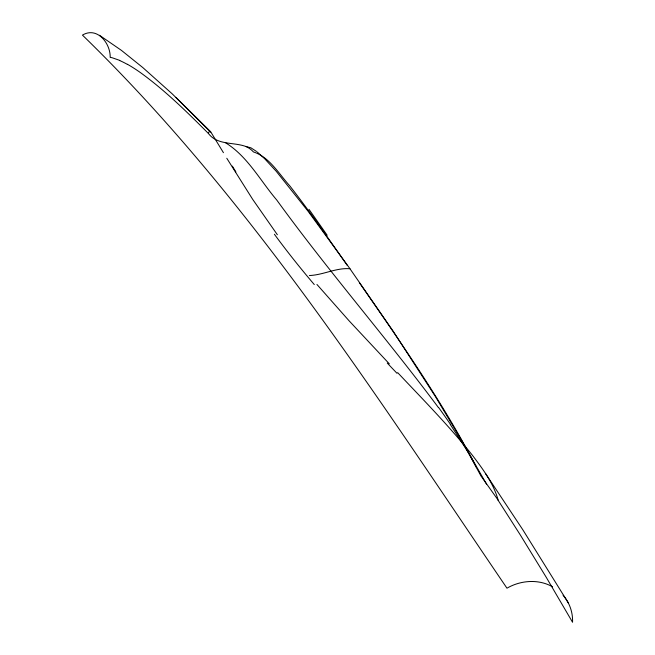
<?xml version="1.0" encoding="UTF-8"?>
<svg xmlns="http://www.w3.org/2000/svg" width="655" height="655" viewBox="0 0 655 655"><rect width="100%" height="100%" fill="white"/><g stroke="black" fill="none" stroke-linecap="round" stroke-linejoin="round"><path stroke-width="0.98" d="M347.248 265.357C328.442 238.576 309.864 211.598 289.731 185.791C278.817 173.763 269.614 157.2 253.428 151.919A24.047 22.671 -29.4 0 0 245.781 146.458C233.385 141.947 217.386 145.369 208.388 133.456L209.444 131.057L210.959 132.236L223.445 152.697M309.406 275.518C323.177 275.075 336.367 267.51 349.991 268.763M245.772 146.466L250.898 147.809L256.473 151.428M225.68 142.864C247.59 156.389 260.354 180.796 276.729 199.996C328.245 271.023 385.942 337.251 438.4 407.533M119.775 60.407L112.292 57.796A34.609 32.725 -39.3 0 0 110.179 57.345C110.589 43.451 97.227 26.249 82.448 35.108C249.85 197.736 376.478 396.193 506.962 588.19C520.635 580.248 538.615 578.84 552.591 586.823M127.479 64.288L131.213 66.499A189.737 179.413 -40 0 1 140.858 72.91C165.371 90.718 187.076 112.013 208.388 133.456M99.47 35.264L121.437 50.386L142.806 67.571L172.142 93.788L210.804 132.04M257.219 151.985L264.661 158.731L276.189 171.233L307.858 210.967L349.271 267.756L392.992 330.939L435.501 396.717L461.595 440.389L480.991 476.021L496.867 498.308L520.34 535.004L546.327 577.432L572.552 622.25C572.961 612.474 569.572 602.616 563.071 595.28M175.884 97.349L209.919 131.164M397.626 372.589C423.212 399.755 449.543 426.364 472.705 455.683C483.087 469.332 493.649 483.595 498.226 500.387M389.316 363.844L348.984 320.688L316.946 284.466M277.36 234.727L252.715 199.407L226.786 158.256M359.349 282.673C400.803 342.557 442.936 402.424 476.414 467.252M485.412 473.393L522.731 529.633L568.376 603.009M450.255 424.391L469.324 454.128L486.6 484.266M438.711 407.656A149.315 26.478 50.9 0 1 450.624 424.604M119.709 60.547A92.298 87.107 -37.6 0 1 127.406 64.411M235.874 171.913A167.271 3.193 57.5 0 1 232.345 166.124M314.285 284.573A443.55 166.526 41.1 0 1 274.396 234.261M397.004 373.317A263.146 6.493 46.4 0 1 387.261 363.058M309.013 209.363A271.203 1.736 55.2 0 1 327.189 235.268"/></g></svg>
